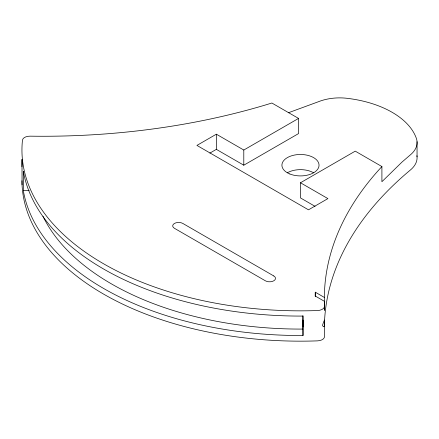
<?xml version="1.0" encoding="UTF-8"?>
<svg xmlns="http://www.w3.org/2000/svg" width="439" height="439" viewBox="0 0 439 439"><rect width="100%" height="100%" fill="white"/><g stroke="black" fill="none" stroke-linecap="round" stroke-linejoin="round"><path stroke-width="0.66" d="M21.95 166.771L21.994 159.368L22.06 184.835M324.344 306.515L324.361 310.378L324.344 297.313A483.844 279.347 0 0 1 381.908 166.551L355.239 151.148L300.479 182.767L300.479 197.923L315.07 206.352M324.344 297.422L315.284 292.187L315.235 296.012L324.361 301.28L324.509 306.148A7.43 4.286 0 0 1 317.54 310.543A278.529 160.806 0 0 1 22.471 140.184A7.43 4.286 0 0 1 30.082 136.161A483.849 279.347 0 0 0 266.149 104.773L271.878 103.022L298.553 118.42L298.553 133.582L243.793 165.201L216.356 149.359L209.88 153.096M298.553 118.42L243.793 150.039L216.356 134.197L196.924 145.413L308.48 209.826L327.911 198.604L300.479 182.767M288.396 112.752L318.533 101.694A37.139 21.44 0 0 1 347.15 98.314A88.854 51.303 0 0 1 416.32 138.252A37.134 21.44 0 0 1 410.47 154.775L401.954 162.117L381.908 181.708L381.908 166.551M23.322 190.647L23.854 193.473A278.529 160.806 0 0 0 303.003 335.506L303.003 316.069A278.529 160.806 0 0 1 23.854 174.031L23.322 171.21L23.322 190.647L29.188 190.306M302.899 315.668L303.003 335.506M417.05 141.693L417.05 156.849M315.284 292.187L315.284 296.737M243.793 150.039L243.793 165.201M216.356 134.197L216.356 149.359M287.347 172.779A18.57 10.723 0 0 1 313.605 172.779M416.913 155.702A37.134 21.44 0 0 1 410.47 169.937A483.844 279.347 0 0 0 324.509 336.472A7.43 4.286 0 0 1 317.54 340.862A278.529 160.806 0 0 1 21.95 180.742M302.899 329.074A267.384 154.374 0 0 1 43.027 216.4M302.915 321.052L302.959 327.071L302.926 320.047L302.915 321.052M324.465 321.167C324.679 322.841 324.833 329.201 322.544 325.738C322.363 324.981 325.354 317.128 324.465 321.167M273.777 275.95L182.838 223.451A5.943 3.43 0 0 0 174.437 223.451A5.943 3.43 0 0 0 174.437 228.302L265.37 280.801A5.943 3.43 0 0 0 273.777 280.801A5.943 3.43 0 0 0 273.777 275.95M289.828 173.981A18.57 10.723 0 0 0 318.972 166.134A18.57 10.723 0 0 0 292.626 155.483A18.57 10.723 0 0 0 289.828 173.981"/></g></svg>
